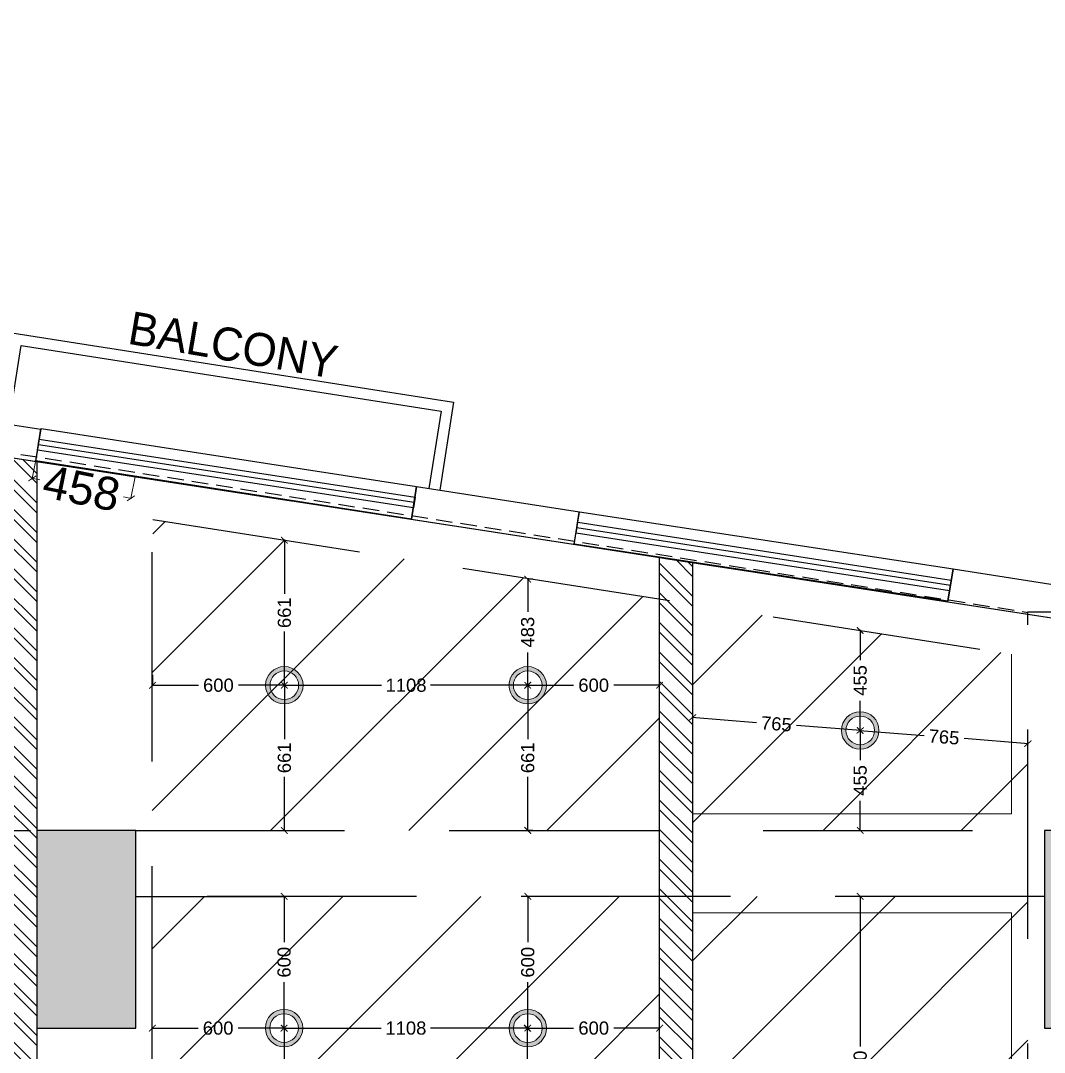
# Model space of a CAD drawing. Header units: millimetres. Extents: x 1464389 to 1998638, y -29162 to 256806.
# Drawn here: x 1719466 to 1724125, y 211947 to 216643 of the extents above; entities that cross this region are included whole.
import ezdxf

# ---------------------------------------------------------------- set-up
doc = ezdxf.new("R2010")
doc.units = ezdxf.units.MM
doc.header["$LTSCALE"] = 15
doc.header["$PDMODE"] = 35
doc.linetypes.add('DASHED2', pattern=[0.375, 0.25, -0.125])
doc.linetypes.add('HIDDEN', pattern=[9.525, 6.35, -3.175])
doc.layers.get('0').update_dxf_attribs({"lineweight": 5})
for name, color, linetype in [('A-TEXT', 4, 'Continuous'), ('A-WNDW', 4, 'Continuous'), ('COLUMN', 14, 'Continuous'), ('GFC Walls', 14, 'Continuous'), ('Layer 1', 7, 'Continuous'), ('NEW WALL', 5, 'Continuous'), ('S-beamline-7', 8, 'HIDDEN'), ('S-col-3', 3, 'Continuous'), ('S-rcshd-252', 252, 'Continuous')]:
    doc.layers.add(name, color=color, linetype=linetype)
doc.layers.add('dimension', color=1, linetype='Continuous', lineweight=25)
doc.layers.add('ledge wall line', color=252, linetype='Continuous', lineweight=13)
doc.styles.add('ARIAL', font='arial.ttf')
doc.dimstyles.new('SC-25', dxfattribs={"dimtxt": 60, "dimasz": 30, "dimexe": 0, "dimexo": 0, "dimgap": 25, "dimtad": 0, "dimdec": 0, "dimzin": 0, "dimdsep": 46, "dimtxsty": 'ARIAL', "dimblk": 'ARCHTICK', "dimcen": 0.09, "dimdle": 3, "dimclrd": 251, "dimclre": 251, "dimclrt": 1, "dimadec": 0, "dimazin": 0, "dimtfac": 1, "dimtdec": 0, "dimtofl": 0, "dimtmove": 0, "dimatfit": 2, "dimfxl": 100, "dimtolj": 1, "dimtzin": 0, "dimarcsym": 0})
pattern_1 = [(45, (882263.97, 177990.95), (-314.30896, 314.30896), [])]

# ---------------------------------------------------------------- blocks, each defined once
blk = doc.blocks.new('C')
at = {"layer": 'S-rcshd-252'}
h = blk.add_hatch(color=1, dxfattribs=at)
h.dxf.hatch_style = 1
h.paths.add_polyline_path([(2188410.8, 910773.9), (2187960.8, 910773.9), (2187960.8, 909873.9), (2188260.8, 909873.9), (2188410.8, 909873.9)])
h.paths.add_polyline_path([(2188410.8, 899640.6), (2188260.8, 899640.6), (2187960.8, 899640.6), (2187960.8, 898740.6), (2188410.8, 898740.6)])
h.paths.add_polyline_path([(2188710.8, 896750.2), (2187960.8, 896750.2), (2187960.8, 896550.3), (2188710.8, 896550.3)])
h.paths.add_polyline_path([(2193256.1, 899640.7), (2192781.1, 899640.7), (2192781.1, 898685.7), (2193256.1, 898685.7)])
h.paths.add_polyline_path([(2193196.1, 896750.3), (2193134.9, 896750.3), (2193134.9, 896550.3), (2193196.1, 896550.3)])
h.paths.add_polyline_path([(2193346.1, 896613.9), (2193196.1, 896613.9), (2193196.1, 896550.3), (2193346.1, 896550.3)])
h.paths.add_polyline_path([(2193736.1, 896750.3), (2193196.1, 896750.3), (2193196.1, 896613.9), (2193736.1, 896613.9)])
h.paths.add_polyline_path([(2193886.1, 896613.9), (2193736.1, 896613.9), (2193346.1, 896613.9), (2193346.1, 896550.3), (2193886.1, 896550.3)])
h.paths.add_polyline_path([(2193886.1, 896750.3), (2193736.1, 896750.3), (2193736.1, 896613.9), (2193886.1, 896613.9)])
h.paths.add_polyline_path([(2198475.1, 899035.7), (2198000.1, 899035.7), (2198000.1, 898722.4), (2198475.1, 898720.3)])
h.paths.add_polyline_path([(2198475.1, 899650.7), (2198000.1, 899650.7), (2198000.1, 899035.7), (2198475.1, 899035.7)])
h.paths.add_polyline_path([(2203030.1, 897189.7), (2202880.1, 897189.7), (2202880.1, 896750.3), (2203030.1, 896750.3)])
h.paths.add_polyline_path([(2203145.1, 897189.7), (2203030.1, 897189.7), (2203030.1, 896750.3), (2203145.1, 896750.3)])
h.paths.add_polyline_path([(2203145.1, 896750.3), (2203030.1, 896750.3), (2203030.1, 896550.3), (2203145.1, 896550.3)])
h.paths.add_polyline_path([(2203030.1, 896750.3), (2202880.1, 896750.3), (2202880.1, 896550.3), (2203030.1, 896550.3)])
h.paths.add_polyline_path([(2203030.1, 896550.3), (2202880.1, 896550.3), (2202880.1, 896519.7), (2203030.1, 896519.7)])
h.paths.add_polyline_path([(2203145.1, 896550.3), (2203030.1, 896550.3), (2203030.1, 896519.7), (2203145.1, 896519.7)])
h.paths.add_polyline_path([(2208039.1, 896750.3), (2207774.1, 896750.3), (2207774.1, 896550.3), (2208039.1, 896550.3)])
h.paths.add_polyline_path([(2208039.1, 897189.7), (2207774.1, 897189.7), (2207774.1, 896750.3), (2208039.1, 896750.3)])
h.paths.add_polyline_path([(2208039.1, 896550.3), (2207774.1, 896550.3), (2207774.1, 896519.7), (2208039.1, 896519.7)])
h.paths.add_polyline_path([(2208039.1, 901490.7), (2207774.1, 901490.7), (2207774.1, 900690.7), (2208039.1, 900690.7)])
h.paths.add_polyline_path([(2208039.1, 905637.7), (2207694.1, 905637.7), (2207694.1, 904837.7), (2208039.1, 904837.7)])
h.paths.add_polyline_path([(2208039.1, 909711.8), (2207694.1, 909711.7), (2207694.1, 908911.8), (2208039.1, 908911.8)])
h.paths.add_polyline_path([(2203059.9, 910773.9), (2202609.9, 910773.9), (2202609.9, 909873.9), (2203059.9, 909873.9)])
h.paths.add_polyline_path([(2198475.1, 910773.9), (2198025.1, 910773.9), (2198025.1, 909873.9), (2198475.1, 909873.9)])
h.paths.add_polyline_path([(2193259.9, 910773.9), (2192809.9, 910773.9), (2192809.9, 909873.9), (2193259.9, 909873.9)])
at = {"layer": 'S-col-3', "color": 1, "lineweight": -3, "ltscale": 0.15}
blk.add_lwpolyline([(2198025.1, 909873.9), (2198475.1, 909873.9), (2198475.1, 910773.9), (2198025.1, 910773.9)], close=True, dxfattribs=at)
blk = doc.blocks.new('3rd floor beam')
at = {"layer": 'S-beamline-7', "color": 9, "ltscale": 10, "true_color": 0xc7c8ca}
for points in [[(2194534.3, 736246.7), (2194534.3, 751635.9)], [(2194534.3, 736246.7), (2194534.3, 751635.9)], [(2194536.4, 751635.9), (2198521.3, 751010.5)], [(2199389.3, 749920.9), (2199389.3, 751213.5), (2198517.3, 751213.5)], [(2198519.2, 738297.4), (2198519.2, 751213.2)], [(2189244.2, 750220.6), (2193980.5, 750220.6)], [(2194457.2, 750220.6), (2198594.2, 750220.6)], [(2198594.2, 749920.6), (2194459.3, 749920.6)]]:
    blk.add_lwpolyline(points, dxfattribs=at)
blk = doc.blocks.new('_ArchTick')
at = {"color": 0, "linetype": 'ByBlock', "const_width": 0.15}
blk.add_lwpolyline([(-0.5, -0.5), (0.5, 0.5)], dxfattribs=at)
blk = doc.blocks.new('*D24')
at = {"layer": 'Defpoints', "color": 0, "ltscale": 0.25, "transparency": 16777216}
for p in [(886925.6, -144276.2), (886905.8, -144374.6), (887374.8, -144366.8)]:
    blk.add_point(p, dxfattribs=at)
at = {"layer": 'dimension', "color": 251, "lineweight": -2, "ltscale": 0.25, "transparency": 16777216}
for p, q in [((886925.6, -144276.2), (886905.8, -144374.6)), ((886902.8, -144374), (886940.3, -144381.5)), ((887374.8, -144366.8), (887355, -144465.2)), ((887357.9, -144465.8), (887320.4, -144458.2))]:
    blk.add_line(p, q, dxfattribs=at)
at = {"layer": 'dimension', "color": 251, "lineweight": -2, "ltscale": 0.25, "transparency": 16777216, "xscale": 30, "yscale": 30, "zscale": 30}
for p, rotation in [((886905.8, -144374.6), 168.5938547688542), ((887355, -144465.2), 348.5938547688542)]:
    blk.add_blockref('_ArchTick', p, dxfattribs=dict(at, rotation=rotation))
at = {"layer": 'dimension', "color": 1, "ltscale": 0.25, "transparency": 16777216, "insert": (887130.4, -144419.9), "char_height": 60, "attachment_point": 5, "rotation": 348.5939, "style": 'ARIAL'}
blk.add_mtext('\\A1;{\\H2.5x;458}', dxfattribs=at)
blk = doc.blocks.new('INTRNAL WALLS')
at = {"layer": 'ledge wall line'}
h = blk.add_hatch(dxfattribs=at)
h.set_pattern_fill('ANSI32', color=256, scale=10, angle=90)
h.paths.add_polyline_path([(881832.9, -153970.1), (884112.1, -153970.1), (884112.1, -153820.1), (881682.9, -153820.1), (881682.9, -157110.1), (881832.9, -157110.1)])
h.paths.add_polyline_path([(882311.7, -149582.3), (883965, -149582.3), (883964.8, -149432.3), (881861.7, -149432.3), (881861.7, -147926.9), (881711.7, -147926.9), (881711.7, -149582.3), (882161.7, -149582.3), (882161.7, -152470.1), (881711.7, -152470.1), (881711.7, -152620.1), (883962.1, -152620.1), (883962.1, -152820.1), (884112.1, -152820.1), (884112.1, -152470.1), (882311.7, -152470.1)])
h.paths.add_polyline_path([(880482.9, -151120.1), (875066.9, -151120.1), (875066.9, -151270.1), (876949.9, -151270.1), (876949.9, -152620.1), (877891.2, -152620.1), (877891.2, -152470.1), (877099.9, -152470.1), (877099.9, -151270.1), (878641.4, -151270.1), (878641.4, -152620.1), (878787.5, -152620.1), (878787.5, -151270.1), (878932.9, -151270.1), (880332.9, -151270.1), (880332.9, -152470.1), (879537.7, -152470.1), (879537.7, -152620.1), (880332.9, -152620.1), (880332.9, -152910.7), (880482.9, -152910.7)])
h.paths.add_polyline_path([(880482.9, -148960.9), (880482.9, -147926.9), (880332.9, -147926.9), (880332.9, -148960.9), (874916.9, -148960.9), (874916.9, -149110.9), (880332.9, -149110.9), (880332.9, -150220.1), (880482.9, -150220.1)])
h.paths.add_polyline_path([(880482.9, -146876.9), (877312.6, -146876.9), (877312.6, -144170.9), (880332.9, -144645.5), (880332.9, -145976.9), (880482.9, -145976.9), (880482.9, -144517.2), (876790.9, -143937), (876790.9, -143774.9), (876640.9, -143774.9), (876640.9, -144065.3), (877162.6, -144147.3), (877162.6, -146876.9), (875066.9, -146876.9), (875066.9, -147026.9), (880482.9, -147026.9)])
h.paths.add_polyline_path([(884112.1, -145078.1), (881711.7, -144708.4), (881711.7, -145076.9), (881861.7, -145076.9), (881861.7, -144883.2), (883962.1, -145206.8), (883962.1, -146876.9), (881711.7, -146876.9), (881711.7, -147026.9), (883962.1, -147026.9), (883967.2, -151569.4), (884117.2, -151569.4)])
h.paths.add_polyline_path([(886926.9, -144297.6), (886776.9, -144274.5), (886776.9, -148282.3), (884114.6, -148282.3), (884114.7, -148432.3), (886926.9, -148432.3)])
h.paths.add_polyline_path([(889910.9, -149432.3), (889910.9, -144757.5), (889760.9, -144734.2), (889760.9, -149432.3), (886221.1, -149432.3), (886221.1, -149582.3), (889760.9, -149582.3), (889760.9, -155900.1), (889910.9, -155900.1)])
h.paths.add_polyline_path([(881637.9, -158065.1), (881682.9, -158065.1), (881682.9, -157965.1), (881537.9, -157965.1), (881537.9, -159250.4), (881637.9, -159250.4)])
h.paths.add_polyline_path([(882036.8, -160000.4), (881537.9, -160000.4), (881537.9, -160100.4), (882036.8, -160100.4)])
h.paths.add_polyline_path([(884112.1, -154870.1), (883962.1, -154870.1), (883962.1, -157860.1), (884112.1, -157860.1)])
h.paths.add_polyline_path([(880782.9, -155840), (880482.9, -155840), (880482.9, -153810.7), (878182.9, -153810.7), (878182.9, -153970.1), (880332.9, -153970.1), (880332.9, -155840), (878332.9, -155840), (878332.9, -154720.1), (878182.9, -154720.1), (878182.9, -155840), (877312.6, -155840), (877162.6, -155840), (877162.6, -157110.2), (877312.6, -157110.2), (877312.6, -155990), (880783, -155987.3)])
h.paths.add_polyline_path([(876412.6, -155840), (875066.9, -155840), (875066.9, -155990), (876412.6, -155990)])
h.paths.add_polyline_path([(876862.6, -157860), (875066.9, -157860), (875066.9, -158010), (876862.6, -158010)])
h.paths.add_polyline_path([(876791.2, -142736.2), (876640.9, -142713.9), (876640.9, -142875.9), (876791.2, -142875.9)])
h.paths.add_polyline_path([(884112.1, -143864.2), (883962.1, -143840.9), (883962.1, -144155.2), (884112.1, -144155.2)])
at = {"layer": 'NEW WALL'}
for p, q in [((886776.9, -144274.5), (886926.9, -144297.6)), ((886926.9, -144297.6), (886926.9, -148432.3))]:
    blk.add_line(p, q, dxfattribs=at)
blk.add_lwpolyline([(889760.9, -149432.3), (889760.9, -144734.2), (889910.9, -144757.5), (889910.9, -149432.3)], dxfattribs=at)
blk = doc.blocks.new('*D1213')
at = {"color": 251, "lineweight": -2, "ltscale": 0.25, "transparency": 16777216}
for p, q in [((1720663.4, 213617.8), (1721108.5, 213617.8)), ((1720666.4, 213619.7), (1720666.4, 213617.8)), ((1721777.3, 213617.8), (1721332.2, 213617.8)), ((1721774.3, 213620), (1721774.3, 213617.8))]:
    blk.add_line(p, q, dxfattribs=at)
at = {"layer": 'Defpoints', "color": 0, "ltscale": 0.25, "transparency": 16777216}
for p in [(1720666.4, 213619.7), (1721774.3, 213620), (1721774.3, 213617.8)]:
    blk.add_point(p, dxfattribs=at)
at = {"color": 251, "lineweight": -2, "ltscale": 0.25, "transparency": 16777216, "xscale": 30, "yscale": 30, "zscale": 30, "rotation": 180}
blk.add_blockref('_ArchTick', (1720666.4, 213617.8), dxfattribs=at)
at = {"color": 251, "lineweight": -2, "ltscale": 0.25, "transparency": 16777216, "xscale": 30, "yscale": 30, "zscale": 30}
blk.add_blockref('_ArchTick', (1721774.3, 213617.8), dxfattribs=at)
at = {"color": 1, "ltscale": 0.25, "transparency": 16777216, "insert": (1721220.3, 213617.8), "char_height": 60, "attachment_point": 5, "style": 'ARIAL'}
blk.add_mtext('\\A1;1108', dxfattribs=at)
blk = doc.blocks.new('*D1214')
at = {"color": 251, "lineweight": -2, "ltscale": 0.25, "transparency": 16777216}
for p, q in [((1720666.7, 214281.3), (1720666.7, 214033.7)), ((1720666.7, 214278.3), (1720666.7, 214278.3)), ((1720666.7, 213614.8), (1720666.7, 213862.4)), ((1720666.7, 213617.8), (1720666.7, 213617.8))]:
    blk.add_line(p, q, dxfattribs=at)
at = {"layer": 'Defpoints', "color": 0, "ltscale": 0.25, "transparency": 16777216}
for p in [(1720666.7, 214278.3), (1720666.7, 214278.3), (1720666.7, 213617.8)]:
    blk.add_point(p, dxfattribs=at)
at = {"color": 251, "lineweight": -2, "ltscale": 0.25, "transparency": 16777216, "xscale": 30, "yscale": 30, "zscale": 30}
for p, rotation in [((1720666.7, 214278.3), 90), ((1720666.7, 213617.8), 270)]:
    blk.add_blockref('_ArchTick', p, dxfattribs=dict(at, rotation=rotation))
at = {"color": 1, "ltscale": 0.25, "transparency": 16777216, "insert": (1720666.7, 213948.1), "char_height": 60, "attachment_point": 5, "rotation": 90, "style": 'ARIAL'}
blk.add_mtext('\\A1;661', dxfattribs=at)
blk = doc.blocks.new('*D1215')
at = {"color": 251, "lineweight": -2, "ltscale": 0.25, "transparency": 16777216}
for p, q in [((1720666.6, 213620.8), (1720666.6, 213373.1)), ((1720666.6, 213617.8), (1720666.6, 213617.8)), ((1720666.6, 212954.1), (1720666.6, 213201.8)), ((1720642.6, 212957.1), (1720666.6, 212957.1))]:
    blk.add_line(p, q, dxfattribs=at)
at = {"layer": 'Defpoints', "color": 0, "ltscale": 0.25, "transparency": 16777216}
for p in [(1720666.6, 213617.8), (1720642.6, 212957.1), (1720666.6, 212957.1)]:
    blk.add_point(p, dxfattribs=at)
at = {"color": 251, "lineweight": -2, "ltscale": 0.25, "transparency": 16777216, "xscale": 30, "yscale": 30, "zscale": 30}
for p, rotation in [((1720666.6, 213617.8), 90), ((1720666.6, 212957.1), 270)]:
    blk.add_blockref('_ArchTick', p, dxfattribs=dict(at, rotation=rotation))
at = {"color": 1, "ltscale": 0.25, "transparency": 16777216, "insert": (1720666.6, 213287.5), "char_height": 60, "attachment_point": 5, "rotation": 90, "style": 'ARIAL'}
blk.add_mtext('\\A1;661', dxfattribs=at)
blk = doc.blocks.new('*D1216')
at = {"color": 251, "lineweight": -2, "ltscale": 0.25, "transparency": 16777216}
for p, q in [((1721774.2, 213620.8), (1721774.2, 213373.1)), ((1721774.2, 213617.8), (1721774.2, 213617.8)), ((1721774.2, 212954.1), (1721774.2, 213201.8)), ((1721797.1, 212957.1), (1721774.2, 212957.1))]:
    blk.add_line(p, q, dxfattribs=at)
at = {"layer": 'Defpoints', "color": 0, "ltscale": 0.25, "transparency": 16777216}
for p in [(1721774.2, 213617.8), (1721774.2, 212957.1), (1721797.1, 212957.1)]:
    blk.add_point(p, dxfattribs=at)
at = {"color": 251, "lineweight": -2, "ltscale": 0.25, "transparency": 16777216, "xscale": 30, "yscale": 30, "zscale": 30}
for p, rotation in [((1721774.2, 213617.8), 90), ((1721774.2, 212957.1), 270)]:
    blk.add_blockref('_ArchTick', p, dxfattribs=dict(at, rotation=rotation))
at = {"color": 1, "ltscale": 0.25, "transparency": 16777216, "insert": (1721774.2, 213287.5), "char_height": 60, "attachment_point": 5, "rotation": 90, "style": 'ARIAL'}
blk.add_mtext('\\A1;661', dxfattribs=at)
blk = doc.blocks.new('*D1217')
at = {"color": 251, "lineweight": -2, "ltscale": 0.25, "transparency": 16777216}
for p, q in [((1721774, 214103.9), (1721774, 213951.9)), ((1721797.1, 214100.9), (1721774, 214100.9)), ((1721774, 213614.8), (1721774, 213766.9)), ((1721774, 213617.8), (1721774, 213617.8))]:
    blk.add_line(p, q, dxfattribs=at)
at = {"layer": 'Defpoints', "color": 0, "ltscale": 0.25, "transparency": 16777216}
for p in [(1721774, 214100.9), (1721797.1, 214100.9), (1721774, 213617.8)]:
    blk.add_point(p, dxfattribs=at)
at = {"color": 251, "lineweight": -2, "ltscale": 0.25, "transparency": 16777216, "xscale": 30, "yscale": 30, "zscale": 30}
for p, rotation in [((1721774, 214100.9), 90), ((1721774, 213617.8), 270)]:
    blk.add_blockref('_ArchTick', p, dxfattribs=dict(at, rotation=rotation))
at = {"color": 1, "ltscale": 0.25, "transparency": 16777216, "insert": (1721774, 213859.4), "char_height": 60, "attachment_point": 5, "rotation": 90, "style": 'ARIAL'}
blk.add_mtext('\\A1;483', dxfattribs=at)
blk = doc.blocks.new('*D1312')
at = {"color": 251, "lineweight": -2, "ltscale": 0.25, "transparency": 16777216}
for p, q in [((1719990.3, 212657.1), (1720665.5, 212657.1)), ((1720665.5, 212660.1), (1720665.5, 212448.5)), ((1720665.5, 212054.1), (1720665.5, 212265.8)), ((1720665.5, 212057.1), (1720665.5, 212057.1))]:
    blk.add_line(p, q, dxfattribs=at)
at = {"layer": 'Defpoints', "color": 0, "ltscale": 0.25, "transparency": 16777216}
for p in [(1719990.3, 212657.1), (1720665.5, 212657.1), (1720665.5, 212057.1)]:
    blk.add_point(p, dxfattribs=at)
at = {"color": 251, "lineweight": -2, "ltscale": 0.25, "transparency": 16777216, "xscale": 30, "yscale": 30, "zscale": 30}
for p, rotation in [((1720665.5, 212657.1), 90), ((1720665.5, 212057.1), 270)]:
    blk.add_blockref('_ArchTick', p, dxfattribs=dict(at, rotation=rotation))
at = {"color": 1, "ltscale": 0.25, "transparency": 16777216, "insert": (1720665.5, 212357.1), "char_height": 60, "attachment_point": 5, "rotation": 90, "style": 'ARIAL'}
blk.add_mtext('\\A1;600', dxfattribs=at)
blk = doc.blocks.new('*D1218')
at = {"color": 251, "lineweight": -2, "ltscale": 0.25, "transparency": 16777216}
for p, q in [((1721771.3, 212057.1), (1721983, 212057.1)), ((1721774.3, 212057.1), (1721774.3, 212057.1)), ((1722377.3, 212057.1), (1722165.7, 212057.1)), ((1722374.3, 211850.7), (1722374.3, 212057.1))]:
    blk.add_line(p, q, dxfattribs=at)
at = {"layer": 'Defpoints', "color": 0, "ltscale": 0.25, "transparency": 16777216}
for p in [(1721774.3, 212057.1), (1722374.3, 212057.1), (1722374.3, 211850.7)]:
    blk.add_point(p, dxfattribs=at)
at = {"color": 251, "lineweight": -2, "ltscale": 0.25, "transparency": 16777216, "xscale": 30, "yscale": 30, "zscale": 30, "rotation": 180}
blk.add_blockref('_ArchTick', (1721774.3, 212057.1), dxfattribs=at)
at = {"color": 251, "lineweight": -2, "ltscale": 0.25, "transparency": 16777216, "xscale": 30, "yscale": 30, "zscale": 30}
blk.add_blockref('_ArchTick', (1722374.3, 212057.1), dxfattribs=at)
at = {"color": 1, "ltscale": 0.25, "transparency": 16777216, "insert": (1722074.3, 212057.1), "char_height": 60, "attachment_point": 5, "style": 'ARIAL'}
blk.add_mtext('\\A1;600', dxfattribs=at)
blk = doc.blocks.new('*D1219')
at = {"color": 251, "lineweight": -2, "ltscale": 0.25, "transparency": 16777216}
for p, q in [((1720066.4, 213664.8), (1720066.4, 213617.8)), ((1720063.4, 213617.8), (1720275.1, 213617.8)), ((1720669.5, 213617.8), (1720457.8, 213617.8)), ((1720666.5, 213617.8), (1720666.5, 213617.8))]:
    blk.add_line(p, q, dxfattribs=at)
at = {"layer": 'Defpoints', "color": 0, "ltscale": 0.25, "transparency": 16777216}
for p in [(1720066.4, 213664.8), (1720066.4, 213617.8), (1720666.5, 213617.8)]:
    blk.add_point(p, dxfattribs=at)
at = {"color": 251, "lineweight": -2, "ltscale": 0.25, "transparency": 16777216, "xscale": 30, "yscale": 30, "zscale": 30, "rotation": 180}
blk.add_blockref('_ArchTick', (1720066.4, 213617.8), dxfattribs=at)
at = {"color": 251, "lineweight": -2, "ltscale": 0.25, "transparency": 16777216, "xscale": 30, "yscale": 30, "zscale": 30}
blk.add_blockref('_ArchTick', (1720666.5, 213617.8), dxfattribs=at)
at = {"color": 1, "ltscale": 0.25, "transparency": 16777216, "insert": (1720366.4, 213617.8), "char_height": 60, "attachment_point": 5, "style": 'ARIAL'}
blk.add_mtext('\\A1;600', dxfattribs=at)
blk = doc.blocks.new('*D1220')
at = {"color": 251, "lineweight": -2, "ltscale": 0.25, "transparency": 16777216}
for p, q in [((1721771, 213617.8), (1721982.8, 213617.8)), ((1722377.3, 213617.8), (1722165.5, 213617.8)), ((1722374.3, 213483.7), (1722374.3, 213617.8))]:
    blk.add_line(p, q, dxfattribs=at)
at = {"layer": 'Defpoints', "color": 0, "ltscale": 0.25, "transparency": 16777216}
for p in [(1721774, 213617.8), (1722374.3, 213617.8), (1722374.3, 213483.7)]:
    blk.add_point(p, dxfattribs=at)
at = {"color": 251, "lineweight": -2, "ltscale": 0.25, "transparency": 16777216, "xscale": 30, "yscale": 30, "zscale": 30, "rotation": 180}
blk.add_blockref('_ArchTick', (1721774, 213617.8), dxfattribs=at)
at = {"color": 251, "lineweight": -2, "ltscale": 0.25, "transparency": 16777216, "xscale": 30, "yscale": 30, "zscale": 30}
blk.add_blockref('_ArchTick', (1722374.3, 213617.8), dxfattribs=at)
at = {"color": 1, "ltscale": 0.25, "transparency": 16777216, "insert": (1722074.2, 213617.8), "char_height": 60, "attachment_point": 5, "style": 'ARIAL'}
blk.add_mtext('\\A1;600', dxfattribs=at)
blk = doc.blocks.new('*D1223')
at = {"color": 251, "lineweight": -2, "ltscale": 0.25, "transparency": 16777216}
for p, q in [((1720062.3, 212057.1), (1720273.9, 212057.1)), ((1720065.3, 212057.1), (1720065.3, 212057.1)), ((1720668.1, 212057.1), (1720456.5, 212057.1)), ((1720665.1, 212057.1), (1720665.1, 212057.1))]:
    blk.add_line(p, q, dxfattribs=at)
at = {"layer": 'Defpoints', "color": 0, "ltscale": 0.25, "transparency": 16777216}
for p in [(1720065.3, 212057.1), (1720065.3, 212057.1), (1720665.1, 212057.1)]:
    blk.add_point(p, dxfattribs=at)
at = {"color": 251, "lineweight": -2, "ltscale": 0.25, "transparency": 16777216, "xscale": 30, "yscale": 30, "zscale": 30, "rotation": 180}
blk.add_blockref('_ArchTick', (1720065.3, 212057.1), dxfattribs=at)
at = {"color": 251, "lineweight": -2, "ltscale": 0.25, "transparency": 16777216, "xscale": 30, "yscale": 30, "zscale": 30}
blk.add_blockref('_ArchTick', (1720665.1, 212057.1), dxfattribs=at)
at = {"color": 1, "ltscale": 0.25, "transparency": 16777216, "insert": (1720365.2, 212057.1), "char_height": 60, "attachment_point": 5, "style": 'ARIAL'}
blk.add_mtext('\\A1;600', dxfattribs=at)
blk = doc.blocks.new('*D1224')
at = {"color": 251, "lineweight": -2, "ltscale": 0.25, "transparency": 16777216}
for p, q in [((1720661.9, 212057.1), (1721107.8, 212057.1)), ((1720664.9, 212057.1), (1720664.9, 212057.1)), ((1721777.3, 212057.1), (1721331.4, 212057.1)), ((1721774.3, 212057.1), (1721774.3, 212057.1))]:
    blk.add_line(p, q, dxfattribs=at)
at = {"layer": 'Defpoints', "color": 0, "ltscale": 0.25, "transparency": 16777216}
for p in [(1720664.9, 212057.1), (1721774.3, 212057.1), (1721774.3, 212057.1)]:
    blk.add_point(p, dxfattribs=at)
at = {"color": 251, "lineweight": -2, "ltscale": 0.25, "transparency": 16777216, "xscale": 30, "yscale": 30, "zscale": 30, "rotation": 180}
blk.add_blockref('_ArchTick', (1720664.9, 212057.1), dxfattribs=at)
at = {"color": 251, "lineweight": -2, "ltscale": 0.25, "transparency": 16777216, "xscale": 30, "yscale": 30, "zscale": 30}
blk.add_blockref('_ArchTick', (1721774.3, 212057.1), dxfattribs=at)
at = {"color": 1, "ltscale": 0.25, "transparency": 16777216, "insert": (1721219.6, 212057.1), "char_height": 60, "attachment_point": 5, "style": 'ARIAL'}
blk.add_mtext('\\A1;1108', dxfattribs=at)
blk = doc.blocks.new('*D1225')
at = {"color": 251, "lineweight": -2, "ltscale": 0.25, "transparency": 16777216}
for p, q in [((1721771.3, 212657.1), (1721774.3, 212657.1)), ((1721774.3, 212660.1), (1721774.3, 212448.5)), ((1721774.3, 212054.1), (1721774.3, 212265.8)), ((1721774.3, 212057.1), (1721774.3, 212057.1))]:
    blk.add_line(p, q, dxfattribs=at)
at = {"layer": 'Defpoints', "color": 0, "ltscale": 0.25, "transparency": 16777216}
for p in [(1721771.3, 212657.1), (1721774.3, 212657.1), (1721774.3, 212057.1)]:
    blk.add_point(p, dxfattribs=at)
at = {"color": 251, "lineweight": -2, "ltscale": 0.25, "transparency": 16777216, "xscale": 30, "yscale": 30, "zscale": 30}
for p, rotation in [((1721774.3, 212657.1), 90), ((1721774.3, 212057.1), 270)]:
    blk.add_blockref('_ArchTick', p, dxfattribs=dict(at, rotation=rotation))
at = {"color": 1, "ltscale": 0.25, "transparency": 16777216, "insert": (1721774.3, 212357.1), "char_height": 60, "attachment_point": 5, "rotation": 90, "style": 'ARIAL'}
blk.add_mtext('\\A1;600', dxfattribs=at)
blk = doc.blocks.new('*D1226')
at = {"color": 251, "lineweight": -2, "ltscale": 0.25, "transparency": 16777216}
for p, q in [((1720664.9, 212057.1), (1720666.1, 212057.1)), ((1720666.1, 212060.1), (1720666.1, 211191.4)), ((1720666.1, 210098.7), (1720666.1, 210967.4)), ((1720665.5, 210101.7), (1720666.1, 210101.7))]:
    blk.add_line(p, q, dxfattribs=at)
at = {"layer": 'Defpoints', "color": 0, "ltscale": 0.25, "transparency": 16777216}
for p in [(1720664.9, 212057.1), (1720665.5, 210101.7), (1720666.1, 210101.7)]:
    blk.add_point(p, dxfattribs=at)
at = {"color": 251, "lineweight": -2, "ltscale": 0.25, "transparency": 16777216, "xscale": 30, "yscale": 30, "zscale": 30}
for p, rotation in [((1720666.1, 212057.1), 90), ((1720666.1, 210101.7), 270)]:
    blk.add_blockref('_ArchTick', p, dxfattribs=dict(at, rotation=rotation))
at = {"color": 1, "ltscale": 0.25, "transparency": 16777216, "insert": (1720666.1, 211079.4), "char_height": 60, "attachment_point": 5, "rotation": 90, "style": 'ARIAL'}
blk.add_mtext('\\A1;1955', dxfattribs=at)
blk = doc.blocks.new('*D1230')
at = {"color": 251, "lineweight": -2, "ltscale": 0.25, "transparency": 16777216}
for p, q in [((1721771.3, 212060.1), (1721771.3, 211191.2)), ((1721774.2, 212057.1), (1721771.3, 212057.1)), ((1721771.3, 210098.3), (1721771.3, 210967.2)), ((1721773.9, 210101.3), (1721771.3, 210101.3))]:
    blk.add_line(p, q, dxfattribs=at)
at = {"layer": 'Defpoints', "color": 0, "ltscale": 0.25, "transparency": 16777216}
for p in [(1721774.2, 212057.1), (1721771.3, 210101.3), (1721773.9, 210101.3)]:
    blk.add_point(p, dxfattribs=at)
at = {"color": 251, "lineweight": -2, "ltscale": 0.25, "transparency": 16777216, "xscale": 30, "yscale": 30, "zscale": 30}
for p, rotation in [((1721771.3, 212057.1), 90), ((1721771.3, 210101.3), 270)]:
    blk.add_blockref('_ArchTick', p, dxfattribs=dict(at, rotation=rotation))
at = {"color": 1, "ltscale": 0.25, "transparency": 16777216, "insert": (1721771.3, 211079.2), "char_height": 60, "attachment_point": 5, "rotation": 90, "style": 'ARIAL'}
blk.add_mtext('\\A1;1955', dxfattribs=at)
blk = doc.blocks.new('Hanging light')
h = blk.add_hatch(color=30)
h.dxf.hatch_style = 1
h.set_gradient(color1=(242, 103, 34), color2=(255, 255, 0), name='CYLINDER')
h.paths.add_polyline_path([(163326.4, 34665.3, 1), (163155.9, 34665.3, 1)])
h.paths.add_polyline_path([(163175.9, 34665.3, -1), (163306.4, 34665.3, -1)], flags=16)
at = {"color": 3}
for radius in [85.2, 65.2]:
    blk.add_circle((163241.2, 34665.3), radius, dxfattribs=at)
blk = doc.blocks.new('*D1201')
at = {"layer": 'Defpoints', "color": 0, "ltscale": 0.25, "transparency": 16777216}
for p in [(1722524.3, 213471.9), (1723287.1, 213412.4), (1723287.1, 213412.1)]:
    blk.add_point(p, dxfattribs=at)
at = {"layer": 'dimension', "color": 251, "lineweight": -2, "ltscale": 0.25, "transparency": 16777216}
for p, q in [((1722521.3, 213471.9), (1722814.7, 213449)), ((1722524.3, 213471.9), (1722524.3, 213471.7)), ((1723290.1, 213411.9), (1722996.7, 213434.8)), ((1723287.1, 213412.4), (1723287.1, 213412.1))]:
    blk.add_line(p, q, dxfattribs=at)
at = {"layer": 'dimension', "color": 251, "lineweight": -2, "ltscale": 0.25, "transparency": 16777216, "xscale": 30, "yscale": 30, "zscale": 30}
for p, rotation in [((1722524.3, 213471.7), 175.5322371728622), ((1723287.1, 213412.1), 355.5322371728623)]:
    blk.add_blockref('_ArchTick', p, dxfattribs=dict(at, rotation=rotation))
at = {"layer": 'dimension', "color": 1, "ltscale": 0.25, "transparency": 16777216, "insert": (1722905.7, 213441.9), "char_height": 60, "attachment_point": 5, "rotation": 355.5322, "style": 'ARIAL'}
blk.add_mtext('\\A1;765', dxfattribs=at)
blk = doc.blocks.new('*D1202')
at = {"layer": 'Defpoints', "color": 0, "ltscale": 0.25, "transparency": 16777216}
for p in [(1723287.1, 213412.1), (1724050.2, 213352.2), (1724050.2, 213352.2)]:
    blk.add_point(p, dxfattribs=at)
at = {"layer": 'dimension', "color": 251, "lineweight": -2, "ltscale": 0.25, "transparency": 16777216}
for p, q in [((1723284.1, 213412.3), (1723577.6, 213389.3)), ((1723287.1, 213412.1), (1723287.1, 213412.1)), ((1724053.2, 213352), (1723759.6, 213375)), ((1724050.2, 213352.2), (1724050.2, 213352.2))]:
    blk.add_line(p, q, dxfattribs=at)
at = {"layer": 'dimension', "color": 251, "lineweight": -2, "ltscale": 0.25, "transparency": 16777216, "xscale": 30, "yscale": 30, "zscale": 30}
for p, rotation in [((1723287.1, 213412.1), 175.5128795109123), ((1724050.2, 213352.2), 355.5128795109123)]:
    blk.add_blockref('_ArchTick', p, dxfattribs=dict(at, rotation=rotation))
at = {"layer": 'dimension', "color": 1, "ltscale": 0.25, "transparency": 16777216, "insert": (1723668.6, 213382.2), "char_height": 60, "attachment_point": 5, "rotation": 355.5129, "style": 'ARIAL'}
blk.add_mtext('\\A1;765', dxfattribs=at)
blk = doc.blocks.new('*D1203')
at = {"layer": 'Defpoints', "color": 0, "ltscale": 0.25, "transparency": 16777216}
for p in [(1723287.1, 213867), (1723287.2, 213867), (1723287.2, 213412.1)]:
    blk.add_point(p, dxfattribs=at)
at = {"layer": 'dimension', "color": 251, "lineweight": -2, "ltscale": 0.25, "transparency": 16777216}
for p, q in [((1723287.1, 213870), (1723287.1, 213732.3)), ((1723287.2, 213867), (1723287.1, 213867)), ((1723287.1, 213409.1), (1723287.1, 213546.8)), ((1723287.2, 213412.1), (1723287.1, 213412.1))]:
    blk.add_line(p, q, dxfattribs=at)
at = {"layer": 'dimension', "color": 251, "lineweight": -2, "ltscale": 0.25, "transparency": 16777216, "xscale": 30, "yscale": 30, "zscale": 30}
for p, rotation in [((1723287.1, 213867), 90), ((1723287.1, 213412.1), 270)]:
    blk.add_blockref('_ArchTick', p, dxfattribs=dict(at, rotation=rotation))
at = {"layer": 'dimension', "color": 1, "ltscale": 0.25, "transparency": 16777216, "insert": (1723287.1, 213639.6), "char_height": 60, "attachment_point": 5, "rotation": 90, "style": 'ARIAL'}
blk.add_mtext('\\A1;455', dxfattribs=at)
blk = doc.blocks.new('*D1204')
at = {"layer": 'Defpoints', "color": 0, "ltscale": 0.25, "transparency": 16777216}
for p in [(1723287.2, 213411.9), (1723287.1, 212957.1), (1723287.2, 212957.1)]:
    blk.add_point(p, dxfattribs=at)
at = {"layer": 'dimension', "color": 251, "lineweight": -2, "ltscale": 0.25, "transparency": 16777216}
for p, q in [((1723287.1, 213414.9), (1723287.1, 213277.2)), ((1723287.2, 213411.9), (1723287.1, 213411.9)), ((1723287.1, 212954.1), (1723287.1, 213091.8)), ((1723287.2, 212957.1), (1723287.1, 212957.1))]:
    blk.add_line(p, q, dxfattribs=at)
at = {"layer": 'dimension', "color": 251, "lineweight": -2, "ltscale": 0.25, "transparency": 16777216, "xscale": 30, "yscale": 30, "zscale": 30}
for p, rotation in [((1723287.1, 213411.9), 90), ((1723287.1, 212957.1), 270)]:
    blk.add_blockref('_ArchTick', p, dxfattribs=dict(at, rotation=rotation))
at = {"layer": 'dimension', "color": 1, "ltscale": 0.25, "transparency": 16777216, "insert": (1723287.1, 213184.5), "char_height": 60, "attachment_point": 5, "rotation": 90, "style": 'ARIAL'}
blk.add_mtext('\\A1;455', dxfattribs=at)
blk = doc.blocks.new('*D773')
at = {"layer": 'Defpoints', "color": 0, "ltscale": 0.25, "transparency": 16777216}
for p in [(1723287.2, 212657.1), (1723287.2, 212657.1), (1723287.2, 211066.2)]:
    blk.add_point(p, dxfattribs=at)
at = {"layer": 'dimension', "color": 251, "lineweight": -2, "ltscale": 0.25, "transparency": 16777216}
for p, q in [((1723287.2, 212660.1), (1723287.2, 211973.3)), ((1723287.2, 212657.1), (1723287.2, 212657.1)), ((1723287.2, 211063.2), (1723287.2, 211750)), ((1723287.2, 211066.2), (1723287.2, 211066.2))]:
    blk.add_line(p, q, dxfattribs=at)
at = {"layer": 'dimension', "color": 251, "lineweight": -2, "ltscale": 0.25, "transparency": 16777216, "xscale": 30, "yscale": 30, "zscale": 30}
for p, rotation in [((1723287.2, 212657.1), 90), ((1723287.2, 211066.2), 270)]:
    blk.add_blockref('_ArchTick', p, dxfattribs=dict(at, rotation=rotation))
at = {"layer": 'dimension', "color": 1, "ltscale": 0.25, "transparency": 16777216, "insert": (1723287.2, 211861.6), "char_height": 60, "attachment_point": 5, "rotation": 90, "style": 'ARIAL'}
blk.add_mtext('\\A1;1600', dxfattribs=at)
blk = doc.blocks.new('outer wall')
blk.add_line((888631.2, -144560.2), (888654.5, -144412))
at = {"layer": 'A-WNDW', "ltscale": 0.5}
for p, q in [((886922.1, -144296.9), (886945.4, -144148.7)), ((886922.4, -144296.9), (886945.7, -144148.7)), ((889372.1, -144676.6), (889395.4, -144528.4))]:
    blk.add_line(p, q, dxfattribs=at)
for points in [[(886922.4, -144295.2), (886945.7, -144147), (888655.2, -144412.1), (888632, -144560.3)], [(888640.1, -144509.2), (886930.2, -144245.8), (886937.8, -144196.4), (888647.7, -144459.8)], [(889372.5, -144674.3), (889395.8, -144526.2), (891096.3, -144785.8), (891073, -144934)], [(891080.5, -144886.9), (889380.6, -144623.3), (889388.2, -144573.8), (891088.1, -144837.5)]]:
    blk.add_lwpolyline(points, close=True, dxfattribs=at)
for points in [[(888643.9, -144484.5), (886934, -144221.1)], [(891084.3, -144862.2), (889384.1, -144600.3)]]:
    blk.add_lwpolyline(points, dxfattribs=at)
at = {"layer": 'GFC Walls'}
for p, q in [((874916.9, -142290.9), (886945.3, -144150.9)), ((887338.2, -144361.2), (888084.4, -144476)), ((888632, -144560.3), (888655.2, -144412.1)), ((888632, -144560.3), (888655.2, -144412.1)), ((888654.5, -144412), (889395.8, -144526.2)), ((889788.3, -144738.6), (890534.5, -144853.4)), ((891073, -144934), (891096.3, -144785.8)), ((891096.3, -144785.8), (891842.2, -144903))]:
    blk.add_line(p, q, dxfattribs=at)
blk.add_lwpolyline([(876355, -142669), (896735.9, -145808.7)], dxfattribs=at)
at = {"layer": 'GFC Walls', "color": 252, "linetype": 'DASHED2', "ltscale": 20, "true_color": 0x939598}
blk.add_lwpolyline([(886854, -144265), (891438.8, -144984.6)], dxfattribs=at)
at = {"layer": 'Layer 1'}
blk.add_line((891073, -144934), (891096.3, -144785.8), dxfattribs=at)
blk.add_line((891073, -144934), (891096.3, -144785.8), dxfattribs=at)
for points in [[(886749.5, -144120.6), (886813.6, -143711.9), (888823.3, -144027.1), (888760.4, -144428.3)], [(886798.9, -144128.3), (886855.3, -143769), (888766.2, -144068.7), (888711, -144420.7)]]:
    blk.add_lwpolyline(points, dxfattribs=at)
at = {"layer": 'dimension', "ltscale": 0.25}
dim = blk.add_aligned_dim(p1=(887374.8, -144366.8), p2=(886925.6, -144276.2), distance=100.3, text='{\\H2.5x;<>}', dimstyle='SC-25', dxfattribs=at)
dim.commit()
dim.dimension.update_dxf_attribs({"geometry": '*D24', "text_midpoint": (887130.4, -144419.9)})

msp = doc.modelspace()

# ---------------------------------------------------------------- hatches: boundary and pattern name
at = {"true_color": 0x636466}
h = msp.add_hatch(dxfattribs=at)
h.set_pattern_fill('ANSI31', color=251, scale=140)
h.set_pattern_definition(pattern_1)
h.paths.add_polyline_path([(1722374.3, 214010.3), (1720067.4, 214372.4), (1720065.3, 212957.1), (1722374.3, 212957.1)])
h = msp.add_hatch(dxfattribs=at)
h.set_pattern_fill('ANSI31', color=251, scale=140)
h.set_pattern_definition(pattern_1)
h.paths.add_polyline_path([(1724050.2, 213747.3), (1722524.3, 213986.8), (1722524.3, 212957.1), (1724050.2, 212957.1)])
h = msp.add_hatch(dxfattribs=at)
h.set_pattern_fill('ANSI31', color=251, scale=140)
h.set_pattern_definition(pattern_1)
h.paths.add_polyline_path([(1722374.3, 212657.1), (1720065.3, 212657.1), (1720065.3, 209501.7), (1722374.3, 209501.7)])
h = msp.add_hatch(dxfattribs=at)
h.set_pattern_fill('ANSI31', color=251, scale=140)
h.set_pattern_definition(pattern_1)
h.paths.add_polyline_path([(1722524.3, 204340.5), (1724050.2, 204340.5), (1724050.2, 212657.1), (1722524.3, 212657.1)])

# ---------------------------------------------------------------- linework, layer by layer
at = {"color": 32, "true_color": 0xcd6928}
for points in [[(1723975.2, 213759.1), (1723975.2, 213032.1)], [(1722524.3, 213032.1), (1723975.2, 213032.1)], [(1723975.2, 212582.4), (1722524.3, 212582.4)], [(1723975.2, 212582.4), (1723975.2, 211895.1)], [(1723975.2, 212179.3), (1723975.2, 201833.9)]]:
    msp.add_lwpolyline(points, dxfattribs=at)
at = {"layer": 'COLUMN', "color": 240, "true_color": 0xed1f24}
for points in [[(1719540.3, 212057.1), (1719990.3, 212057.1), (1719990.3, 212957.1), (1719540.3, 212957.1)], [(1724125.2, 212057.1), (1724575.2, 212057.1), (1724575.2, 212957.1), (1724125.2, 212957.1)]]:
    msp.add_lwpolyline(points, close=True, dxfattribs=at)
at = {"layer": 'Layer 1'}
msp.add_line((1719390.3, 214659.5), (1719540.3, 214636.4), dxfattribs=at)
msp.add_lwpolyline([(1709701, 216152.1), (1729349.3, 213125.3)], dxfattribs=at)

# ---------------------------------------------------------------- block references
for p in [(1557425.2, 178952.5), (1558532.7, 178952.5), (1560045.9, 178747), (1557424, 177392.1), (1558533.2, 177391.8)]:
    msp.add_blockref('Hanging light', p)
at = {"layer": 'COLUMN', "color": 240, "true_color": 0xed1f24}
msp.add_blockref('C', (-478484.8, -697816.8), dxfattribs=at)

# ---------------------------------------------------------------- dimensions: what is measured, and where the dimension line sits
at = {"ltscale": 0.25}
for base, p1, p2, picture, middle in [((1720666.665, 214278.349), (1720666.665, 213617.8141), (1720666.665, 214278.349), '*D1214', (1720666.665, 213948.0815)), ((1721774, 214100.9), (1721774, 213617.8), (1721797.1, 214100.9), '*D1217', (1721774, 213859.4)), ((1720666.6, 212957.1), (1720666.6, 213617.8), (1720642.6, 212957.1), '*D1215', (1720666.6, 213287.5)), ((1721774.2, 212957.1), (1721774.2, 213617.8), (1721797.1, 212957.1), '*D1216', (1721774.2, 213287.5)), ((1720665.5, 212657.1), (1720665.5, 212057.1), (1719990.3, 212657.1), '*D1312', (1720665.5, 212357.1)), ((1721774.3, 212657.1), (1721774.3, 212057.1), (1721771.3, 212657.1), '*D1225', (1721774.3, 212357.1))]:
    dim = msp.add_linear_dim(base=base, p1=p1, p2=p2, angle=90, dimstyle='SC-25', dxfattribs=at)
    dim.commit()
    dim.dimension.update_dxf_attribs({"geometry": picture, "text_midpoint": middle})
for base, p1, p2, text, picture, middle in [((1720066.4, 213617.8), (1720666.5, 213617.8), (1720066.4, 213664.8), '600', '*D1219', (1720366.4, 213617.8)), ((1721774.3, 212057.1), (1720664.9, 212057.1), (1721774.3, 212057.1), '1108', '*D1224', (1721219.6, 212057.1))]:
    dim = msp.add_linear_dim(base=base, p1=p1, p2=p2, text=text, dimstyle='SC-25', dxfattribs=at)
    dim.commit()
    dim.dimension.update_dxf_attribs({"geometry": picture, "text_midpoint": middle})
for base, p1, p2, picture, middle in [((1721774.3, 213617.8), (1720666.4, 213619.7), (1721774.3, 213620), '*D1213', (1721220.3, 213617.8)), ((1722374.3, 213617.8), (1721774, 213617.8), (1722374.3, 213483.7), '*D1220', (1722074.2, 213617.8)), ((1720065.3, 212057.1), (1720665.1, 212057.1), (1720065.3, 212057.1), '*D1223', (1720365.2, 212057.1)), ((1722374.3, 212057.1), (1721774.3, 212057.1), (1722374.3, 211850.7), '*D1218', (1722074.3, 212057.1))]:
    dim = msp.add_linear_dim(base=base, p1=p1, p2=p2, dimstyle='SC-25', dxfattribs=at)
    dim.commit()
    dim.dimension.update_dxf_attribs({"geometry": picture, "text_midpoint": middle})
for base, p1, p2, picture, middle in [((1720666.1, 210101.7), (1720664.9, 212057.1), (1720665.5, 210101.7), '*D1226', (1720666.1, 211079.4)), ((1721771.3, 210101.3), (1721774.2, 212057.1), (1721773.9, 210101.3), '*D1230', (1721771.3, 211079.2))]:
    dim = msp.add_linear_dim(base=base, p1=p1, p2=p2, angle=90, text='1955', dimstyle='SC-25', dxfattribs=at)
    dim.commit()
    dim.dimension.update_dxf_attribs({"geometry": picture, "text_midpoint": middle})
at = {"layer": 'dimension', "ltscale": 0.25}
for p1, p2, distance, picture, middle in [((1723287.2, 213412.1), (1723287.2, 213867), 0.2, '*D1203', (1723287.1, 213639.6)), ((1722524.3, 213471.9), (1723287.1, 213412.4), -0.3, '*D1201', (1722905.7, 213441.9)), ((1723287.2, 213411.9), (1723287.2, 212957.1), -0.2, '*D1204', (1723287.1, 213184.5)), ((1723287.1, 213412.1), (1724050.2, 213352.2), 0, '*D1202', (1723668.6, 213382.2))]:
    dim = msp.add_aligned_dim(p1=p1, p2=p2, distance=distance, dimstyle='SC-25', dxfattribs=at)
    dim.commit()
    dim.dimension.update_dxf_attribs({"geometry": picture, "text_midpoint": middle})
dim = msp.add_linear_dim(base=(1723287.2, 212657.1), p1=(1723287.2, 211066.2), p2=(1723287.2, 212657.1), angle=90, text='1600', dimstyle='SC-25', dxfattribs=at)
dim.commit()
dim.dimension.update_dxf_attribs({"geometry": '*D773', "text_midpoint": (1723287.2, 211861.6)})

# ---------------------------------------------------------------- next in the draw order: texts
at = {"layer": 'A-TEXT', "insert": (1719973.6, 215321.2), "char_height": 150, "width": 2948.937, "attachment_point": 1, "rotation": 350.3476, "bg_fill": 2}
msp.add_mtext('BALCONY', dxfattribs=at)

# ---------------------------------------------------------------- next in the draw order: block references
for name in ['outer wall', 'INTRNAL WALLS']:
    msp.add_blockref(name, (832613.4, 358934))
at = {"layer": 'COLUMN', "color": 240, "true_color": 0xed1f24}
msp.add_blockref('3rd floor beam', (-474469, -537263.5), dxfattribs=at)

doc.saveas('drawing.dxf')
